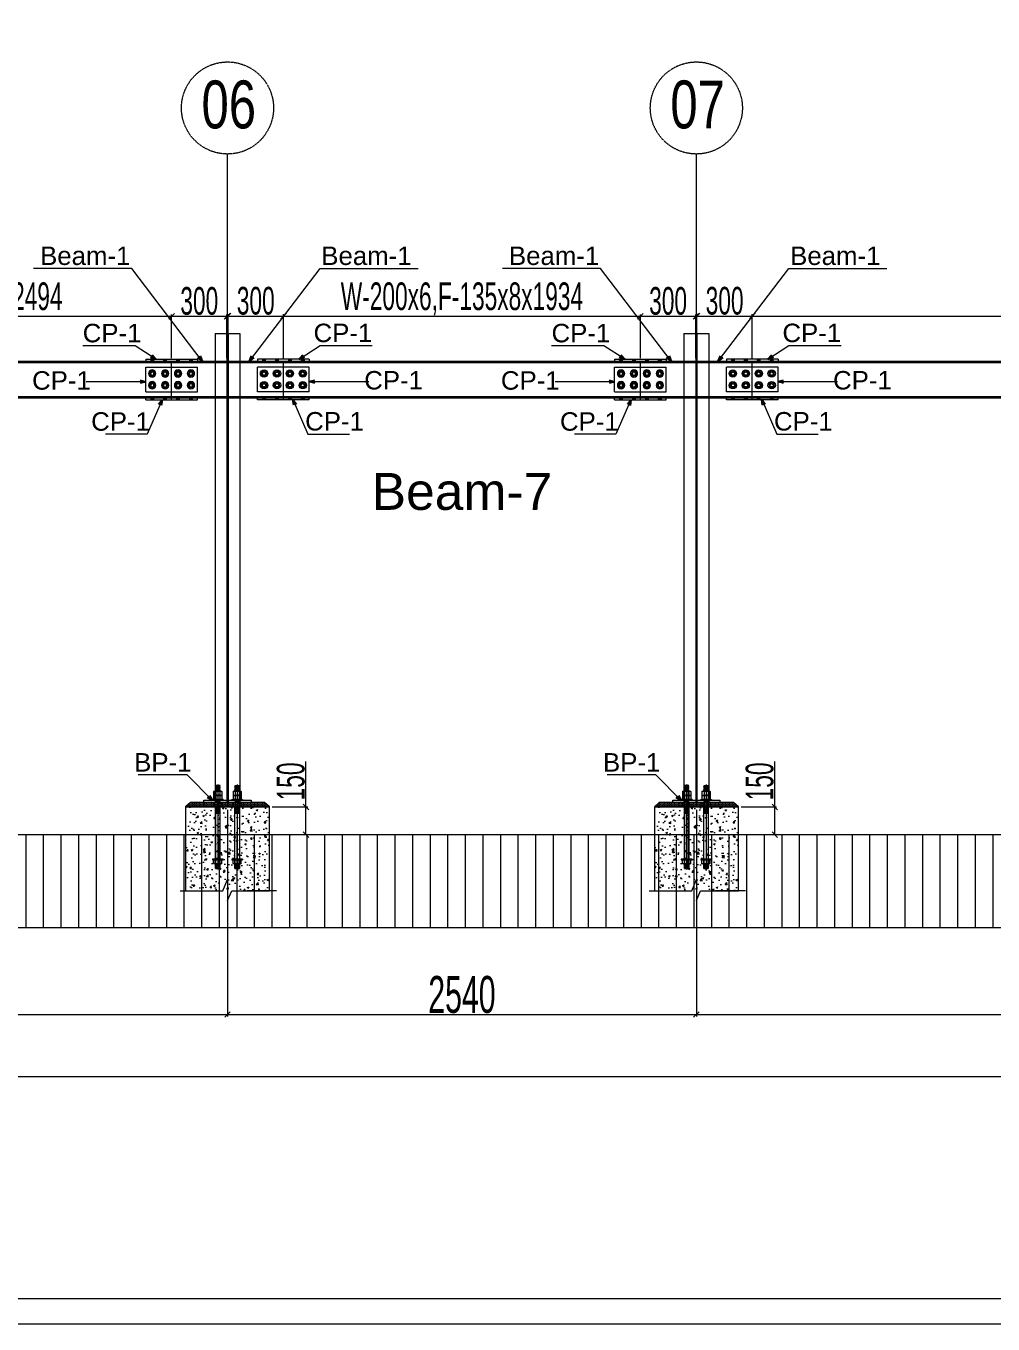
# Model space of a CAD drawing. Header units: millimetres. Extents: x -2070542 to 12330240, y -55001 to 6949969.
# Drawn here: x 1824087 to 1829326, y -49430 to -42397 of the extents above; entities that cross this region are included whole.
import ezdxf

# ---------------------------------------------------------------- set-up
doc = ezdxf.new("R2010")
doc.units = ezdxf.units.MM
doc.header["$LTSCALE"] = 0.5
doc.header["$PDMODE"] = 3
doc.linetypes.add('CENTER2', pattern=[1.125, 0.75, -0.125, 0.125, -0.125])
doc.linetypes.add('DASHDOT2', pattern=[0.5, 0.25, -0.125, 0, -0.125])
for name, color, linetype, lineweight in [('Dimantion', 7, 'Continuous', 9), ('GRIED', 251, 'Continuous', 5), ('HACTH', 8, 'Continuous', 5), ('Profile Sheet', 130, 'Continuous', 9), ('steel col', 1, 'Continuous', 13)]:
    doc.layers.add(name, color=color, linetype=linetype, lineweight=lineweight)
doc.layers.add('G text', color=7, linetype='Continuous')
doc.styles.add('MONOTEXT', font='arial.ttf')
doc.styles.get("Standard").update_dxf_attribs({"font": 'swisscl.ttf', "width": 0.8})
doc.styles.add('style01', font='swisscl.ttf')
doc.dimstyles.new('dim40', dxfattribs={"dimtxt": 40, "dimasz": 30, "dimexe": 10, "dimexo": 15, "dimgap": 5, "dimtad": 1, "dimdec": 0, "dimzin": 0, "dimdsep": 46, "dimtxsty": 'Standard', "dimblk": 'OBLIQUE', "dimcen": 0, "dimclrd": 94, "dimclre": 94, "dimclrt": 6, "dimadec": 0, "dimazin": 0, "dimtfac": 1, "dimtdec": 0, "dimtofl": 0, "dimtmove": 0, "dimatfit": 3, "dimldrblk": 'OPEN30', "dimfxl": 100, "dimtolj": 1, "dimtzin": 0, "dimlwd": 13, "dimlwe": 13, "dimarcsym": 0})
pattern_1 = [(50, (2106942.92, -80090), (91.092334, -7.969543), [9.525, -104.775]), (355, (2106942.92, -80090), (-17.621413, 95.52832), [7.62, -83.82]), (100.451, (2106950.51, -80090.67), (73.47125, 87.558344), [8.095, -89.045]), (46.1842, (2106942.92, -80064.6), (135.53952, -21.021164), [14.2875, -157.1625]), (96.6356, (2106954.22, -80066.35), (118.70212, 123.71278), [12.1425, -133.5675]), (351.184, (2106942.92, -80064.6), (118.7023, 123.71256), [11.43, -125.73]), (21, (2106955.62, -80070.95), (75.80744, -51.13276), [9.525, -104.775]), (326, (2106955.62, -80070.95), (30.901014, 92.093983), [7.62, -83.82]), (71.4514, (2106961.94, -80075.21), (106.708245, 40.96143), [8.095, -89.045]), (37.5, (2106942.92, -80090.003), (1.5443016, 42.2775194), [0, -82.804, 0, -85.09, 0, -84.1375]), (7.5, (2106942.92, -80090.003), (33.409831, 50.0902874), [0, -48.514, 0, -80.899, 0, -32.0675]), (327.5, (2106914.6, -80090.003), (67.7952976, -2.864372), [0, -31.75, 0, -99.06, 0, -131.445]), (317.5, (2106901.9, -80090.003), (74.064591, 12.713246), [0, -41.275, 0, -65.786, 0, -93.345])]
pattern_2 = [(180, (1543414.855, -80095.003), (-2.38125, 4.7625), [0, -4.7625])]
pattern_3 = [(50, (2109482.92, -80090), (91.092334, -7.969543), [9.525, -104.775]), (355, (2109482.92, -80090), (-17.621413, 95.52832), [7.62, -83.82]), (100.451, (2109490.51, -80090.67), (73.47125, 87.558344), [8.095, -89.045]), (46.1842, (2109482.92, -80064.6), (135.53952, -21.021164), [14.2875, -157.1625]), (96.6356, (2109494.22, -80066.35), (118.70212, 123.71278), [12.1425, -133.5675]), (351.184, (2109482.92, -80064.6), (118.7023, 123.71256), [11.43, -125.73]), (21, (2109495.62, -80070.95), (75.80744, -51.13276), [9.525, -104.775]), (326, (2109495.62, -80070.95), (30.901014, 92.093983), [7.62, -83.82]), (71.4514, (2109501.94, -80075.21), (106.708245, 40.96143), [8.095, -89.045]), (37.5, (2109482.92, -80090.003), (1.5443016, 42.2775194), [0, -82.804, 0, -85.09, 0, -84.1375]), (7.5, (2109482.92, -80090.003), (33.409831, 50.0902874), [0, -48.514, 0, -80.899, 0, -32.0675]), (327.5, (2109454.6, -80090.003), (67.7952976, -2.864372), [0, -31.75, 0, -99.06, 0, -131.445]), (317.5, (2109441.9, -80090.003), (74.064591, 12.713246), [0, -41.275, 0, -65.786, 0, -93.345])]
pattern_4 = [(180, (1545954.855, -80095.003), (-2.38125, 4.7625), [0, -4.7625])]

# ---------------------------------------------------------------- blocks, each defined once
blk = doc.blocks.new('Hex Nut - 10 mm side')
at = {"color": 0, "linetype": 'Continuous'}
for p, q in [((-9.2, -6.8), (-9.2, 6.8)), ((-0.7, 9.1), (-8.5, 9.1)), ((-0.7, 4.5), (-8.5, 4.5)), ((0, -6.8), (0, 6.8)), ((-0.7, -4.5), (-8.5, -4.5)), ((-0.7, -9.1), (-8.5, -9.1))]:
    blk.add_line(p, q, dxfattribs=at)
for centre, radius, start, end in [((-5, 6.8), 4.19, 147.1328, 212.8672), ((6.6, 0), 15.7, 163.2214, 196.7786), ((-4.2, 6.8), 4.19, 327.1328, 32.8672), ((-15.7, 0), 15.7, 343.2214, 16.7787), ((-5, -6.8), 4.19, 147.1328, 212.8672), ((-4.2, -6.8), 4.19, 327.1328, 32.8672)]:
    blk.add_arc(centre, radius, start, end, dxfattribs=at)
blk = doc.blocks.new('dfewer')
at = {"layer": 'Profile Sheet', "ltscale": 8}
blk.add_line((2170268.4, 1870419.9), (2170268.4, 1869965), dxfattribs=at)
at = {"layer": 'steel col', "lineweight": 9}
for p, q in [((2170280.4, 1870415), (2170256.4, 1870415)), ((2170257.9, 1870412.5), (2170256.4, 1870415)), ((2170278.9, 1870412.5), (2170256.4, 1870415)), ((2170256.4, 1870410), (2170257.9, 1870412.5)), ((2170280.4, 1870410), (2170256.4, 1870410)), ((2170257.9, 1870407.5), (2170256.4, 1870410)), ((2170278.9, 1870407.5), (2170256.4, 1870410)), ((2170256.4, 1870405), (2170257.9, 1870407.5)), ((2170280.4, 1870405), (2170256.4, 1870405)), ((2170257.9, 1870402.5), (2170256.4, 1870405)), ((2170278.9, 1870402.5), (2170256.4, 1870405)), ((2170256.4, 1870400), (2170257.9, 1870402.5)), ((2170280.4, 1870400), (2170256.4, 1870400)), ((2170257.9, 1870397.5), (2170256.4, 1870400)), ((2170278.9, 1870397.5), (2170256.4, 1870400)), ((2170256.4, 1870395), (2170257.9, 1870397.5)), ((2170280.4, 1870395), (2170256.4, 1870395)), ((2170257.9, 1870392.5), (2170256.4, 1870395)), ((2170278.9, 1870392.5), (2170256.4, 1870395)), ((2170256.4, 1870390), (2170257.9, 1870392.5)), ((2170280.4, 1870390), (2170256.4, 1870390)), ((2170257.9, 1870387.5), (2170256.4, 1870390)), ((2170278.9, 1870387.5), (2170256.4, 1870390)), ((2170278.9, 1870412.5), (2170257.9, 1870412.5)), ((2170280.4, 1870410), (2170257.9, 1870412.5)), ((2170278.9, 1870407.5), (2170257.9, 1870407.5)), ((2170280.4, 1870405), (2170257.9, 1870407.5)), ((2170278.9, 1870402.5), (2170257.9, 1870402.5)), ((2170280.4, 1870400), (2170257.9, 1870402.5)), ((2170278.9, 1870397.5), (2170257.9, 1870397.5)), ((2170280.4, 1870395), (2170257.9, 1870397.5)), ((2170278.9, 1870392.5), (2170257.9, 1870392.5)), ((2170280.4, 1870390), (2170257.9, 1870392.5)), ((2170278.9, 1870412.5), (2170280.4, 1870415)), ((2170280.4, 1870410), (2170278.9, 1870412.5)), ((2170278.9, 1870407.5), (2170280.4, 1870410)), ((2170280.4, 1870405), (2170278.9, 1870407.5)), ((2170278.9, 1870402.5), (2170280.4, 1870405)), ((2170280.4, 1870400), (2170278.9, 1870402.5)), ((2170278.9, 1870397.5), (2170280.4, 1870400)), ((2170280.4, 1870395), (2170278.9, 1870397.5)), ((2170278.9, 1870392.5), (2170280.4, 1870395)), ((2170280.4, 1870390), (2170278.9, 1870392.5)), ((2170278.9, 1870387.5), (2170280.4, 1870390)), ((2170238.9, 1870338.4), (2170238.9, 1870335)), ((2170297.4, 1870338.4), (2170238.9, 1870338.4)), ((2170268.4, 1870335), (2170238.9, 1870335)), ((2170239.2, 1870335), (2170297.6, 1870335)), ((2170288.4, 1870335), (2170248.4, 1870335)), ((2170256.4, 1870385), (2170257.9, 1870387.5)), ((2170280.4, 1870385), (2170256.4, 1870385)), ((2170257.4, 1870383.3), (2170256.4, 1870385)), ((2170271.1, 1870383.3), (2170256.4, 1870385)), ((2170280.4, 1870335), (2170256.4, 1870335)), ((2170256.4, 1870332.5), (2170257.9, 1870335)), ((2170280.4, 1870332.5), (2170256.4, 1870332.5)), ((2170257.9, 1870330), (2170256.4, 1870332.5)), ((2170278.9, 1870330), (2170256.4, 1870332.5)), ((2170256.4, 1870327.5), (2170257.9, 1870330)), ((2170280.4, 1870327.5), (2170256.4, 1870327.5)), ((2170257.9, 1870325), (2170256.4, 1870327.5)), ((2170256.7, 1870323), (2170257.9, 1870325)), ((2170278.9, 1870387.5), (2170257.9, 1870387.5)), ((2170280.4, 1870385), (2170257.9, 1870387.5)), ((2170278.9, 1870335), (2170257.9, 1870335)), ((2170280.4, 1870332.5), (2170257.9, 1870335)), ((2170278.9, 1870330), (2170257.9, 1870330)), ((2170280.4, 1870327.5), (2170257.9, 1870330)), ((2170278.9, 1870325), (2170257.9, 1870325)), ((2170280.4, 1870323), (2170257.9, 1870325)), ((2170268.4, 1870335), (2170297.4, 1870335)), ((2170280.4, 1870385), (2170278.9, 1870387.5)), ((2170280.4, 1870332.5), (2170278.9, 1870335)), ((2170278.9, 1870330), (2170280.4, 1870332.5)), ((2170280.4, 1870327.5), (2170278.9, 1870330)), ((2170278.9, 1870325), (2170280.4, 1870327.5)), ((2170280.4, 1870323), (2170278.9, 1870325)), ((2170279.4, 1870383.3), (2170280.4, 1870385)), ((2170297.4, 1870335), (2170297.4, 1870338.4)), ((2170280.4, 1870300.5), (2170256.4, 1870300.5)), ((2170257.9, 1870298), (2170256.4, 1870300.5)), ((2170278.9, 1870298), (2170256.4, 1870300.5)), ((2170256.4, 1870295), (2170257.9, 1870298)), ((2170280.4, 1870295), (2170256.4, 1870295)), ((2170280.4, 1870295), (2170256.4, 1870295)), ((2170257.9, 1870292.5), (2170256.4, 1870295)), ((2170278.9, 1870292.5), (2170256.4, 1870295)), ((2170256.4, 1870289.4), (2170257.9, 1870292.5)), ((2170280.4, 1870289.4), (2170256.4, 1870289.4)), ((2170280.4, 1870289.4), (2170256.4, 1870289.4)), ((2170257.9, 1870286.9), (2170256.4, 1870289.4)), ((2170278.9, 1870286.9), (2170256.4, 1870289.4)), ((2170256.4, 1870283.9), (2170257.9, 1870286.9)), ((2170280.4, 1870283.9), (2170256.4, 1870283.9)), ((2170280.4, 1870283.9), (2170256.4, 1870283.9)), ((2170257.9, 1870281.4), (2170256.4, 1870283.9)), ((2170278.9, 1870281.4), (2170256.4, 1870283.9)), ((2170256.4, 1870278.3), (2170257.9, 1870281.4)), ((2170280.4, 1870278.3), (2170256.4, 1870278.3)), ((2170280.4, 1870278.3), (2170256.4, 1870278.3)), ((2170257.9, 1870275.8), (2170256.4, 1870278.3)), ((2170278.9, 1870275.8), (2170256.4, 1870278.3)), ((2170256.4, 1870272.8), (2170257.9, 1870275.8)), ((2170280.4, 1870272.8), (2170256.4, 1870272.8)), ((2170280.4, 1870272.8), (2170256.4, 1870272.8)), ((2170257.9, 1870270.3), (2170256.4, 1870272.8)), ((2170278.9, 1870270.3), (2170256.4, 1870272.8)), ((2170256.4, 1870267.2), (2170257.9, 1870270.3)), ((2170280.4, 1870267.2), (2170256.4, 1870267.2)), ((2170280.4, 1870267.2), (2170256.4, 1870267.2)), ((2170257.9, 1870265), (2170256.4, 1870267.2)), ((2170279, 1870265), (2170256.4, 1870267.2)), ((2170256.4, 1870265), (2170280.4, 1870265)), ((2170278.9, 1870298), (2170257.9, 1870298)), ((2170280.4, 1870295), (2170257.9, 1870298)), ((2170278.9, 1870292.5), (2170257.9, 1870292.5)), ((2170280.4, 1870289.4), (2170257.9, 1870292.5)), ((2170278.9, 1870286.9), (2170257.9, 1870286.9)), ((2170280.4, 1870283.9), (2170257.9, 1870286.9)), ((2170278.9, 1870281.4), (2170257.9, 1870281.4)), ((2170280.4, 1870278.3), (2170257.9, 1870281.4)), ((2170278.9, 1870275.8), (2170257.9, 1870275.8)), ((2170280.4, 1870272.8), (2170257.9, 1870275.8)), ((2170278.9, 1870270.3), (2170257.9, 1870270.3)), ((2170280.4, 1870267.2), (2170257.9, 1870270.3)), ((2170279, 1870265), (2170257.9, 1870265)), ((2170278.9, 1870298), (2170280.4, 1870300.5)), ((2170280.4, 1870295), (2170278.9, 1870298)), ((2170278.9, 1870292.5), (2170280.4, 1870295)), ((2170280.4, 1870289.4), (2170278.9, 1870292.5)), ((2170278.9, 1870286.9), (2170280.4, 1870289.4)), ((2170280.4, 1870283.9), (2170278.9, 1870286.9)), ((2170278.9, 1870281.4), (2170280.4, 1870283.9)), ((2170280.4, 1870278.3), (2170278.9, 1870281.4)), ((2170278.9, 1870275.8), (2170280.4, 1870278.3)), ((2170280.4, 1870272.8), (2170278.9, 1870275.8)), ((2170278.9, 1870270.3), (2170280.4, 1870272.8)), ((2170280.4, 1870267.2), (2170278.9, 1870270.3)), ((2170279, 1870265), (2170280.4, 1870267.2)), ((2170268.4, 1870015), (2170238.9, 1870015)), ((2170238.9, 1870015), (2170297.4, 1870015)), ((2170238.9, 1870015), (2170238.9, 1870011.5)), ((2170297.4, 1870011.5), (2170238.9, 1870011.5)), ((2170288.4, 1870015), (2170248.4, 1870015)), ((2170256.4, 1869985), (2170257.9, 1869987.5)), ((2170280.4, 1869985), (2170256.4, 1869985)), ((2170257.9, 1869982.5), (2170256.4, 1869985)), ((2170278.9, 1869982.5), (2170256.4, 1869985)), ((2170256.4, 1869980), (2170257.9, 1869982.5)), ((2170280.4, 1869980), (2170256.4, 1869980)), ((2170257.9, 1869977.5), (2170256.4, 1869980)), ((2170278.9, 1869977.5), (2170256.4, 1869980)), ((2170256.4, 1869975), (2170257.9, 1869977.5)), ((2170280.4, 1869975), (2170256.4, 1869975)), ((2170257.9, 1869972.5), (2170256.4, 1869975)), ((2170278.9, 1869972.5), (2170256.4, 1869975)), ((2170256.4, 1869970), (2170257.9, 1869972.5)), ((2170280.4, 1869970), (2170256.4, 1869970)), ((2170257.9, 1869967.5), (2170256.4, 1869970)), ((2170278.9, 1869967.5), (2170256.4, 1869970)), ((2170257.9, 1869987.5), (2170256.9, 1869989.1)), ((2170278.9, 1869987.5), (2170257.9, 1869987.5)), ((2170280.4, 1869985), (2170257.9, 1869987.5)), ((2170278.9, 1869982.5), (2170257.9, 1869982.5)), ((2170280.4, 1869980), (2170257.9, 1869982.5)), ((2170278.9, 1869977.5), (2170257.9, 1869977.5)), ((2170280.4, 1869975), (2170257.9, 1869977.5)), ((2170278.9, 1869972.5), (2170257.9, 1869972.5)), ((2170280.4, 1869970), (2170257.9, 1869972.5)), ((2170278.9, 1869987.5), (2170264.6, 1869989.1)), ((2170268.4, 1870015), (2170297.4, 1870015)), ((2170278.9, 1869987.5), (2170279.8, 1869989.1)), ((2170280.4, 1869985), (2170278.9, 1869987.5)), ((2170278.9, 1869982.5), (2170280.4, 1869985)), ((2170280.4, 1869980), (2170278.9, 1869982.5)), ((2170278.9, 1869977.5), (2170280.4, 1869980)), ((2170280.4, 1869975), (2170278.9, 1869977.5)), ((2170278.9, 1869972.5), (2170280.4, 1869975)), ((2170280.4, 1869970), (2170278.9, 1869972.5)), ((2170278.9, 1869967.5), (2170280.4, 1869970)), ((2170297.4, 1870015), (2170297.4, 1870011.5)), ((2170256.4, 1869965), (2170257.9, 1869967.5)), ((2170280.4, 1869965), (2170256.4, 1869965)), ((2170278.9, 1869967.5), (2170257.9, 1869967.5)), ((2170278.9, 1869967.5), (2170257.9, 1869967.5)), ((2170280.4, 1869965), (2170257.9, 1869967.5)), ((2170280.4, 1869965), (2170278.9, 1869967.5))]:
    blk.add_line(p, q, dxfattribs=at)
blk.add_lwpolyline([(2170280.4, 1869965), (2170280.4, 1870300.5), (2170256.4, 1870300.5), (2170256.4, 1869965)], dxfattribs=at)
at = {"layer": 'steel col', "lineweight": 9, "extrusion": (0, 0, -1), "yscale": 2.453299200162292, "rotation": 90}
for p, xscale, zscale in [((-2170268.4, 1870383.3), 2.453299200162292, -2.4532992), ((-2170268.4, 1870360.9), 2.453299200162292, -2.4532992), ((-2170268.4, 1869989.1), -2.453299200162292, -2.453299200162292)]:
    blk.add_blockref('Hex Nut - 10 mm side', p, dxfattribs=dict(at, xscale=xscale, zscale=zscale))
at = {"layer": 'steel col', "lineweight": 9, "yscale": 2.453299200162292, "zscale": 2.453299200162292, "rotation": 90}
for p, xscale in [((2170268.4, 1870383.3), 2.453299200162292), ((2170268.4, 1870360.9), 2.453299200162292), ((2170268.4, 1870323), 2.453299200162292), ((2170268.4, 1869989.1), -2.453299200162292)]:
    blk.add_blockref('Hex Nut - 10 mm side', p, dxfattribs=dict(at, xscale=xscale))
blk = doc.blocks.new('_Oblique')
at = {"color": 0, "linetype": 'ByBlock', "lineweight": -2}
blk.add_line((-0.5, -0.5), (0.5, 0.5), dxfattribs=at)
blk = doc.blocks.new('_Open30')
at = {"color": 0, "linetype": 'ByBlock', "lineweight": -2}
for p, q in [((-1, 0.27), (0, 0)), ((0, 0), (-1, -0.27)), ((0, 0), (-1, 0))]:
    blk.add_line(p, q, dxfattribs=at)
blk = doc.blocks.new('*D100')
at = {"color": 94, "lineweight": 13, "transparency": 16777216}
for p, q in [((1825603.9, -46628.7), (1825603.9, -46381.8)), ((1825421.4, -46628.7), (1825613.9, -46628.7)), ((1825603.9, -46778.7), (1825603.9, -46628.7)), ((1825421.4, -46778.7), (1825613.9, -46778.7))]:
    blk.add_line(p, q, dxfattribs=at)
at = {"layer": 'Defpoints', "color": 0, "lineweight": 13, "transparency": 16777216}
for p in [(1825406.4, -46628.7), (1825603.9, -46628.7), (1825406.4, -46778.7)]:
    blk.add_point(p, dxfattribs=at)
at = {"color": 94, "lineweight": 13, "transparency": 16777216, "xscale": 30, "yscale": 30, "zscale": 30}
for p, rotation in [((1825603.9, -46628.7), 90), ((1825603.9, -46778.7), 270)]:
    blk.add_blockref('_Oblique', p, dxfattribs=dict(at, rotation=rotation))
at = {"color": 6, "lineweight": 18, "transparency": 16777216, "insert": (1825522.1, -46490.3), "char_height": 150, "attachment_point": 5, "rotation": 90}
blk.add_mtext('\\A1;150', dxfattribs=at)
blk = doc.blocks.new('*D101')
at = {"color": 94, "lineweight": 13, "transparency": 16777216}
for p, q in [((1825603.9, -46628.7), (1825603.9, -46381.8)), ((1825421.4, -46628.7), (1825613.9, -46628.7)), ((1825603.9, -46778.7), (1825603.9, -46628.7)), ((1825421.4, -46778.7), (1825613.9, -46778.7))]:
    blk.add_line(p, q, dxfattribs=at)
at = {"layer": 'Defpoints', "color": 0, "lineweight": 13, "transparency": 16777216}
for p in [(1825406.4, -46628.7), (1825603.9, -46628.7), (1825406.4, -46778.7)]:
    blk.add_point(p, dxfattribs=at)
at = {"color": 94, "lineweight": 13, "transparency": 16777216, "xscale": 30, "yscale": 30, "zscale": 30}
for p, rotation in [((1825603.9, -46628.7), 90), ((1825603.9, -46778.7), 270)]:
    blk.add_blockref('_Oblique', p, dxfattribs=dict(at, rotation=rotation))
at = {"color": 6, "lineweight": 18, "transparency": 16777216, "insert": (1825522.1, -46490.3), "char_height": 150, "attachment_point": 5, "rotation": 90}
blk.add_mtext('\\A1;150', dxfattribs=at)
blk = doc.blocks.new('*D102')
at = {"color": 94, "lineweight": 13, "transparency": 16777216}
for p, q in [((1828143.9, -46628.7), (1828143.9, -46381.8)), ((1827961.4, -46628.7), (1828153.9, -46628.7)), ((1828143.9, -46778.7), (1828143.9, -46628.7)), ((1827961.4, -46778.7), (1828153.9, -46778.7))]:
    blk.add_line(p, q, dxfattribs=at)
at = {"layer": 'Defpoints', "color": 0, "lineweight": 13, "transparency": 16777216}
for p in [(1827946.4, -46628.7), (1828143.9, -46628.7), (1827946.4, -46778.7)]:
    blk.add_point(p, dxfattribs=at)
at = {"color": 94, "lineweight": 13, "transparency": 16777216, "xscale": 30, "yscale": 30, "zscale": 30}
for p, rotation in [((1828143.9, -46628.7), 90), ((1828143.9, -46778.7), 270)]:
    blk.add_blockref('_Oblique', p, dxfattribs=dict(at, rotation=rotation))
at = {"color": 6, "lineweight": 18, "transparency": 16777216, "insert": (1828062.1, -46490.3), "char_height": 150, "attachment_point": 5, "rotation": 90}
blk.add_mtext('\\A1;150', dxfattribs=at)
blk = doc.blocks.new('*D103')
at = {"color": 94, "lineweight": 13, "transparency": 16777216}
for p, q in [((1828143.9, -46628.7), (1828143.9, -46381.8)), ((1827961.4, -46628.7), (1828153.9, -46628.7)), ((1828143.9, -46778.7), (1828143.9, -46628.7)), ((1827961.4, -46778.7), (1828153.9, -46778.7))]:
    blk.add_line(p, q, dxfattribs=at)
at = {"layer": 'Defpoints', "color": 0, "lineweight": 13, "transparency": 16777216}
for p in [(1827946.4, -46628.7), (1828143.9, -46628.7), (1827946.4, -46778.7)]:
    blk.add_point(p, dxfattribs=at)
at = {"color": 94, "lineweight": 13, "transparency": 16777216, "xscale": 30, "yscale": 30, "zscale": 30}
for p, rotation in [((1828143.9, -46628.7), 90), ((1828143.9, -46778.7), 270)]:
    blk.add_blockref('_Oblique', p, dxfattribs=dict(at, rotation=rotation))
at = {"color": 6, "lineweight": 18, "transparency": 16777216, "insert": (1828062.1, -46490.3), "char_height": 150, "attachment_point": 5, "rotation": 90}
blk.add_mtext('\\A1;150', dxfattribs=at)
blk = doc.blocks.new('18 mm nut')
at = {"color": 1, "lineweight": 0}
blk.add_lwpolyline([(2042693.6, 1753460.5), (2042685.1, 1753445.8), (2042693.6, 1753431.1), (2042710.6, 1753431.1), (2042719.1, 1753445.8), (2042710.6, 1753460.5)], close=True, dxfattribs=at)
at = {"lineweight": 0}
blk.add_circle((2042702.1, 1753445.8), 20, dxfattribs=at)
at = {"color": 7, "linetype": 'DASHDOT2', "lineweight": 15, "ltscale": 20}
blk.add_circle((2042701.9, 1753445.6), 11, dxfattribs=at)
at = {"color": 1, "lineweight": 0}
blk.add_circle((2042702.1, 1753445.8), 9, dxfattribs=at)
blk = doc.blocks.new('erwrrw')
at = {"layer": 'steel col', "lineweight": 18}
for p, q in [((1844168.8, 59694.1), (1844168.8, 59829.1)), ((1844168.8, 59829.1), (1844448.8, 59829.1)), ((1844448.8, 59694.1), (1844448.8, 59829.1)), ((1844168.8, 59694.1), (1844448.8, 59694.1))]:
    blk.add_line(p, q, dxfattribs=at)
at = {"lineweight": 13, "extrusion": (0, 0, -1), "zscale": -1}
for p, rotation in [((-2164676.4, -2613126.1), 42.52046294639687), ((-2164746.3, -2613126.1), 42.52046294639698), ((-2164816.3, -2613126.1), 42.52046294639698), ((-2164886.3, -2613126.1), 42.52046294639687), ((-2164676.4, -2613189.6), 42.52046294639687), ((-2164746.3, -2613189.6), 42.52046294639698), ((-2164816.3, -2613189.6), 42.52046294639698), ((-2164886.3, -2613189.6), 42.52046294639687)]:
    blk.add_blockref('18 mm nut', p, dxfattribs=dict(at, rotation=rotation))
blk = doc.blocks.new('tetet')
at = {"lineweight": 13}
blk.add_line((1842239.1, 59281.1), (1842239.1, 59491.1), dxfattribs=at)
at = {"color": 6, "const_width": 22}
for points in [[(1842134.1, 59501.1), (1842134.1, 59483.1)], [(1842204.1, 59501.1), (1842204.1, 59483.1)], [(1842274.1, 59501.1), (1842274.1, 59483.1)], [(1842344.1, 59501.1), (1842344.1, 59483.1)], [(1842134.1, 59299.1), (1842134.1, 59281.1)], [(1842204.1, 59299.1), (1842204.1, 59281.1)], [(1842274.1, 59299.1), (1842274.1, 59281.1)], [(1842344.1, 59299.1), (1842344.1, 59281.1)]]:
    blk.add_lwpolyline(points, dxfattribs=at)
at = {"layer": 'steel col', "lineweight": 18}
for p, q in [((1842099.1, 59501.1), (1842379.1, 59501.1)), ((1842099.1, 59501.1), (1842099.1, 59491.1)), ((1842379.1, 59501.1), (1842379.1, 59491.1)), ((1842134.1, 59483.1), (1842134.1, 59493.1)), ((1842204.1, 59483.1), (1842204.1, 59493.1)), ((1842274.1, 59483.1), (1842274.1, 59493.1)), ((1842344.1, 59483.1), (1842344.1, 59493.1)), ((1842099.1, 59281.1), (1842099.1, 59291.1)), ((1842134.1, 59281.1), (1842134.1, 59291.1)), ((1842204.1, 59281.1), (1842204.1, 59291.1)), ((1842274.1, 59281.1), (1842274.1, 59291.1)), ((1842344.1, 59281.1), (1842344.1, 59291.1)), ((1842379.1, 59281.1), (1842379.1, 59291.1)), ((1842099.1, 59281.1), (1842379.1, 59281.1))]:
    blk.add_line(p, q, dxfattribs=at)
at = {"lineweight": 13}
blk.add_blockref('erwrrw', (-2069.7, -370.5), dxfattribs=at)
blk = doc.blocks.new('*D106')
at = {"color": 94, "lineweight": 13, "transparency": 16777216}
for p, q in [((1825181.9, -44197.8), (1825181.9, -43959)), ((1825181.9, -43969), (1825481.9, -43969)), ((1825481.9, -44197.8), (1825481.9, -43959))]:
    blk.add_line(p, q, dxfattribs=at)
at = {"layer": 'Defpoints', "color": 0, "lineweight": 13, "transparency": 16777216}
for p in [(1825481.9, -43969), (1825181.9, -44212.8), (1825481.9, -44212.8)]:
    blk.add_point(p, dxfattribs=at)
at = {"color": 94, "lineweight": 13, "transparency": 16777216, "xscale": 30, "yscale": 30, "zscale": 30, "rotation": 180}
blk.add_blockref('_Oblique', (1825181.9, -43969), dxfattribs=at)
at = {"color": 94, "lineweight": 13, "transparency": 16777216, "xscale": 30, "yscale": 30, "zscale": 30}
blk.add_blockref('_Oblique', (1825481.9, -43969), dxfattribs=at)
at = {"color": 6, "lineweight": 18, "transparency": 16777216, "insert": (1825331.9, -43887), "char_height": 150, "attachment_point": 5}
blk.add_mtext('\\A1;300', dxfattribs=at)
blk = doc.blocks.new('*D107')
at = {"color": 94, "lineweight": 13, "transparency": 16777216}
for p, q in [((1824875.9, -44197.8), (1824875.9, -43960)), ((1824875.9, -43970), (1825175.9, -43970)), ((1825175.9, -44197.8), (1825175.9, -43960))]:
    blk.add_line(p, q, dxfattribs=at)
at = {"layer": 'Defpoints', "color": 0, "lineweight": 13, "transparency": 16777216}
for p in [(1825175.9, -43970), (1824875.9, -44212.8), (1825175.9, -44212.8)]:
    blk.add_point(p, dxfattribs=at)
at = {"color": 94, "lineweight": 13, "transparency": 16777216, "xscale": 30, "yscale": 30, "zscale": 30, "rotation": 180}
blk.add_blockref('_Oblique', (1824875.9, -43970), dxfattribs=at)
at = {"color": 94, "lineweight": 13, "transparency": 16777216, "xscale": 30, "yscale": 30, "zscale": 30}
blk.add_blockref('_Oblique', (1825175.9, -43970), dxfattribs=at)
at = {"color": 6, "lineweight": 18, "transparency": 16777216, "insert": (1825025.9, -43888), "char_height": 150, "attachment_point": 5}
blk.add_mtext('\\A1;300', dxfattribs=at)
blk = doc.blocks.new('*D117')
at = {"color": 94, "lineweight": 13, "transparency": 16777216}
for p, q in [((1828021.9, -44197.8), (1828021.9, -43959)), ((1828021.9, -43969), (1833275.9, -43969)), ((1833275.9, -44197.8), (1833275.9, -43959))]:
    blk.add_line(p, q, dxfattribs=at)
at = {"layer": 'Defpoints', "color": 0, "lineweight": 13, "transparency": 16777216}
for p in [(1833275.9, -43969), (1828021.9, -44212.8), (1833275.9, -44212.8)]:
    blk.add_point(p, dxfattribs=at)
at = {"color": 94, "lineweight": 13, "transparency": 16777216, "xscale": 30, "yscale": 30, "zscale": 30, "rotation": 180}
blk.add_blockref('_Oblique', (1828021.9, -43969), dxfattribs=at)
at = {"color": 94, "lineweight": 13, "transparency": 16777216, "xscale": 30, "yscale": 30, "zscale": 30}
blk.add_blockref('_Oblique', (1833275.9, -43969), dxfattribs=at)
at = {"color": 6, "lineweight": 18, "transparency": 16777216, "insert": (1830648.9, -43874.7), "char_height": 150, "attachment_point": 5}
blk.add_mtext('\\A1;W-200x6,F-135x8x5254', dxfattribs=at)
blk = doc.blocks.new('*D118')
at = {"color": 94, "lineweight": 13, "transparency": 16777216}
for p, q in [((1827721.9, -44197.8), (1827721.9, -43959)), ((1827721.9, -43969), (1828021.9, -43969)), ((1828021.9, -44197.8), (1828021.9, -43959))]:
    blk.add_line(p, q, dxfattribs=at)
at = {"layer": 'Defpoints', "color": 0, "lineweight": 13, "transparency": 16777216}
for p in [(1828021.9, -43969), (1827721.9, -44212.8), (1828021.9, -44212.8)]:
    blk.add_point(p, dxfattribs=at)
at = {"color": 94, "lineweight": 13, "transparency": 16777216, "xscale": 30, "yscale": 30, "zscale": 30, "rotation": 180}
blk.add_blockref('_Oblique', (1827721.9, -43969), dxfattribs=at)
at = {"color": 94, "lineweight": 13, "transparency": 16777216, "xscale": 30, "yscale": 30, "zscale": 30}
blk.add_blockref('_Oblique', (1828021.9, -43969), dxfattribs=at)
at = {"color": 6, "lineweight": 18, "transparency": 16777216, "insert": (1827871.9, -43887), "char_height": 150, "attachment_point": 5}
blk.add_mtext('\\A1;300', dxfattribs=at)
blk = doc.blocks.new('*D119')
at = {"color": 94, "lineweight": 13, "transparency": 16777216}
for p, q in [((1827415.9, -44197.8), (1827415.9, -43960)), ((1827415.9, -43970), (1827715.9, -43970)), ((1827715.9, -44197.8), (1827715.9, -43960))]:
    blk.add_line(p, q, dxfattribs=at)
at = {"layer": 'Defpoints', "color": 0, "lineweight": 13, "transparency": 16777216}
for p in [(1827715.9, -43970), (1827415.9, -44212.8), (1827715.9, -44212.8)]:
    blk.add_point(p, dxfattribs=at)
at = {"color": 94, "lineweight": 13, "transparency": 16777216, "xscale": 30, "yscale": 30, "zscale": 30, "rotation": 180}
blk.add_blockref('_Oblique', (1827415.9, -43970), dxfattribs=at)
at = {"color": 94, "lineweight": 13, "transparency": 16777216, "xscale": 30, "yscale": 30, "zscale": 30}
blk.add_blockref('_Oblique', (1827715.9, -43970), dxfattribs=at)
at = {"color": 6, "lineweight": 18, "transparency": 16777216, "insert": (1827565.9, -43888), "char_height": 150, "attachment_point": 5}
blk.add_mtext('\\A1;300', dxfattribs=at)
blk = doc.blocks.new('*D125')
at = {"color": 94, "lineweight": 13, "transparency": 16777216}
for p, q in [((1822381.9, -44197.8), (1822381.9, -43960)), ((1822381.9, -43970), (1824875.9, -43970)), ((1824875.9, -44197.8), (1824875.9, -43960))]:
    blk.add_line(p, q, dxfattribs=at)
at = {"layer": 'Defpoints', "color": 0, "lineweight": 13, "transparency": 16777216}
for p in [(1824875.9, -43970), (1822381.9, -44212.8), (1824875.9, -44212.8)]:
    blk.add_point(p, dxfattribs=at)
at = {"color": 94, "lineweight": 13, "transparency": 16777216, "xscale": 30, "yscale": 30, "zscale": 30, "rotation": 180}
blk.add_blockref('_Oblique', (1822381.9, -43970), dxfattribs=at)
at = {"color": 94, "lineweight": 13, "transparency": 16777216, "xscale": 30, "yscale": 30, "zscale": 30}
blk.add_blockref('_Oblique', (1824875.9, -43970), dxfattribs=at)
at = {"color": 6, "lineweight": 18, "transparency": 16777216, "insert": (1823628.9, -43875.7), "char_height": 150, "attachment_point": 5}
blk.add_mtext('\\A1;W-200x6,F-135x8x2494', dxfattribs=at)
blk = doc.blocks.new('*D126')
at = {"color": 94, "lineweight": 13, "transparency": 16777216}
for p, q in [((1825481.9, -44197.8), (1825481.9, -43960)), ((1825481.9, -43970), (1827415.9, -43970)), ((1827415.9, -44197.8), (1827415.9, -43960))]:
    blk.add_line(p, q, dxfattribs=at)
at = {"layer": 'Defpoints', "color": 0, "lineweight": 13, "transparency": 16777216}
for p in [(1827415.9, -43970), (1825481.9, -44212.8), (1827415.9, -44212.8)]:
    blk.add_point(p, dxfattribs=at)
at = {"color": 94, "lineweight": 13, "transparency": 16777216, "xscale": 30, "yscale": 30, "zscale": 30, "rotation": 180}
blk.add_blockref('_Oblique', (1825481.9, -43970), dxfattribs=at)
at = {"color": 94, "lineweight": 13, "transparency": 16777216, "xscale": 30, "yscale": 30, "zscale": 30}
blk.add_blockref('_Oblique', (1827415.9, -43970), dxfattribs=at)
at = {"color": 6, "lineweight": 18, "transparency": 16777216, "insert": (1826448.9, -43875.7), "char_height": 150, "attachment_point": 5}
blk.add_mtext('\\A1;W-200x6,F-135x8x1934', dxfattribs=at)
blk = doc.blocks.new('*D196')
at = {"color": 94, "lineweight": 13, "transparency": 16777216}
for p, q in [((1822078.9, -46643.7), (1822078.9, -47763.3)), ((1825178.9, -46643.7), (1825178.9, -47763.3)), ((1822078.9, -47753.3), (1825178.9, -47753.3))]:
    blk.add_line(p, q, dxfattribs=at)
at = {"layer": 'Defpoints', "color": 0, "lineweight": 13, "transparency": 16777216}
for p in [(1822078.9, -46628.7), (1825178.9, -46628.7), (1825178.9, -47753.3)]:
    blk.add_point(p, dxfattribs=at)
at = {"color": 94, "lineweight": 13, "transparency": 16777216, "xscale": 30, "yscale": 30, "zscale": 30, "rotation": 180}
blk.add_blockref('_Oblique', (1822078.9, -47753.3), dxfattribs=at)
at = {"color": 94, "lineweight": 13, "transparency": 16777216, "xscale": 30, "yscale": 30, "zscale": 30}
blk.add_blockref('_Oblique', (1825178.9, -47753.3), dxfattribs=at)
at = {"color": 6, "lineweight": 18, "transparency": 16777216, "insert": (1823628.9, -47645.8), "char_height": 200, "attachment_point": 5}
blk.add_mtext('\\A1;3100', dxfattribs=at)
blk = doc.blocks.new('*D197')
at = {"color": 94, "lineweight": 13, "transparency": 16777216}
for p, q in [((1825178.9, -46643.7), (1825178.9, -47763.3)), ((1827718.9, -46643.7), (1827718.9, -47763.3)), ((1825178.9, -47753.3), (1827718.9, -47753.3))]:
    blk.add_line(p, q, dxfattribs=at)
at = {"layer": 'Defpoints', "color": 0, "lineweight": 13, "transparency": 16777216}
for p in [(1825178.9, -46628.7), (1827718.9, -46628.7), (1827718.9, -47753.3)]:
    blk.add_point(p, dxfattribs=at)
at = {"color": 94, "lineweight": 13, "transparency": 16777216, "xscale": 30, "yscale": 30, "zscale": 30, "rotation": 180}
blk.add_blockref('_Oblique', (1825178.9, -47753.3), dxfattribs=at)
at = {"color": 94, "lineweight": 13, "transparency": 16777216, "xscale": 30, "yscale": 30, "zscale": 30}
blk.add_blockref('_Oblique', (1827718.9, -47753.3), dxfattribs=at)
at = {"color": 6, "lineweight": 18, "transparency": 16777216, "insert": (1826448.9, -47645.9), "char_height": 200, "attachment_point": 5}
blk.add_mtext('\\A1;2540', dxfattribs=at)
blk = doc.blocks.new('*D198')
at = {"color": 94, "lineweight": 13, "transparency": 16777216}
for p, q in [((1827718.9, -46643.7), (1827718.9, -47763.3)), ((1833578.9, -46643.7), (1833578.9, -47763.3)), ((1827718.9, -47753.3), (1833578.9, -47753.3))]:
    blk.add_line(p, q, dxfattribs=at)
at = {"layer": 'Defpoints', "color": 0, "lineweight": 13, "transparency": 16777216}
for p in [(1827718.9, -46628.7), (1833578.9, -46628.7), (1833578.9, -47753.3)]:
    blk.add_point(p, dxfattribs=at)
at = {"color": 94, "lineweight": 13, "transparency": 16777216, "xscale": 30, "yscale": 30, "zscale": 30, "rotation": 180}
blk.add_blockref('_Oblique', (1827718.9, -47753.3), dxfattribs=at)
at = {"color": 94, "lineweight": 13, "transparency": 16777216, "xscale": 30, "yscale": 30, "zscale": 30}
blk.add_blockref('_Oblique', (1833578.9, -47753.3), dxfattribs=at)
at = {"color": 6, "lineweight": 18, "transparency": 16777216, "insert": (1830648.9, -47645.9), "char_height": 200, "attachment_point": 5}
blk.add_mtext('\\A1;5860', dxfattribs=at)
blk = doc.blocks.new('*D199')
at = {"color": 94, "lineweight": 13, "transparency": 16777216}
for p, q in [((1808955.9, -46643.7), (1808955.9, -48101.7)), ((1833578.9, -46643.7), (1833578.9, -48101.7)), ((1833578.9, -48091.7), (1808955.9, -48091.7))]:
    blk.add_line(p, q, dxfattribs=at)
at = {"layer": 'Defpoints', "color": 0, "lineweight": 13, "transparency": 16777216}
for p in [(1808955.9, -46628.7), (1833578.9, -46628.7), (1808955.9, -48091.7)]:
    blk.add_point(p, dxfattribs=at)
at = {"color": 94, "lineweight": 13, "transparency": 16777216, "xscale": 30, "yscale": 30, "zscale": 30, "rotation": 180}
blk.add_blockref('_Oblique', (1808955.9, -48091.7), dxfattribs=at)
at = {"color": 94, "lineweight": 13, "transparency": 16777216, "xscale": 30, "yscale": 30, "zscale": 30}
blk.add_blockref('_Oblique', (1833578.9, -48091.7), dxfattribs=at)
at = {"color": 6, "lineweight": 18, "transparency": 16777216, "insert": (1821262.5, -47984.1), "char_height": 200, "attachment_point": 5}
blk.add_mtext('\\A1;24623', dxfattribs=at)

msp = doc.modelspace()

# ---------------------------------------------------------------- hatches: boundary and pattern name
at = {"lineweight": 13}
h = msp.add_hatch(dxfattribs=at)
h.set_pattern_fill('DOTS', color=256, scale=3, style=0)
h.set_pattern_definition(pattern_2)
h.paths.add_polyline_path([(1825379.8, -46603.7), (1824977.9, -46603.7), (1824951.4, -46628.7), (1825406.4, -46628.7)])
h = msp.add_hatch(dxfattribs=at)
h.set_pattern_fill('DOTS', color=256, scale=3, style=0)
h.set_pattern_definition(pattern_2)
h.paths.add_polyline_path([(1825379.8, -46603.7), (1824977.9, -46603.7), (1824951.4, -46628.7), (1825406.4, -46628.7)])
h = msp.add_hatch(dxfattribs=at)
h.set_pattern_fill('DOTS', color=256, scale=3, style=0)
h.set_pattern_definition(pattern_4)
h.paths.add_polyline_path([(1827919.8, -46603.7), (1827517.9, -46603.7), (1827491.4, -46628.7), (1827946.4, -46628.7)])
h = msp.add_hatch(dxfattribs=at)
h.set_pattern_fill('DOTS', color=256, scale=3, style=0)
h.set_pattern_definition(pattern_4)
h.paths.add_polyline_path([(1827919.8, -46603.7), (1827517.9, -46603.7), (1827491.4, -46628.7), (1827946.4, -46628.7)])
at = {"layer": 'Dimantion', "lineweight": 9}
h = msp.add_hatch(dxfattribs=at)
h.set_pattern_fill('ANSI31', color=251, scale=30, angle=45, style=0)
h.set_pattern_definition([(90, (2106884.5, 23581.8), (-95.25, 2e-14), [])])
h.paths.add_polyline_path([(1808395.1, -46778.7), (1834451.1, -46778.7), (1834451.1, -47283.6), (1808395.1, -47283.6)])
at = {"layer": 'HACTH'}
h = msp.add_hatch(dxfattribs=at)
h.set_pattern_fill('AR-CONC', color=256, scale=0.5)
h.set_pattern_definition(pattern_1)
edge = h.paths.add_edge_path()
edge.add_line((1825201.9, -47083.8), (1825406.4, -47083.8))
edge.add_line((1825406.4, -47083.8), (1825406.4, -46628.7))
edge.add_line((1825406.4, -46628.7), (1824951.4, -46628.7))
edge.add_line((1824951.4, -46628.7), (1824951.4, -47083.8))
edge.add_line((1824951.4, -47083.8), (1825153.9, -47083.8))
h = msp.add_hatch(dxfattribs=at)
h.set_pattern_fill('AR-CONC', color=256, scale=0.5)
h.set_pattern_definition(pattern_1)
edge = h.paths.add_edge_path()
edge.add_line((1825201.9, -47083.8), (1825406.4, -47083.8))
edge.add_line((1825406.4, -47083.8), (1825406.4, -46628.7))
edge.add_line((1825406.4, -46628.7), (1824951.4, -46628.7))
edge.add_line((1824951.4, -46628.7), (1824951.4, -47083.8))
edge.add_line((1824951.4, -47083.8), (1825153.9, -47083.8))
h = msp.add_hatch(dxfattribs=at)
h.set_pattern_fill('AR-CONC', color=256, scale=0.5)
h.set_pattern_definition(pattern_3)
edge = h.paths.add_edge_path()
edge.add_line((1827741.9, -47083.8), (1827946.4, -47083.8))
edge.add_line((1827946.4, -47083.8), (1827946.4, -46628.7))
edge.add_line((1827946.4, -46628.7), (1827491.4, -46628.7))
edge.add_line((1827491.4, -46628.7), (1827491.4, -47083.8))
edge.add_line((1827491.4, -47083.8), (1827693.9, -47083.8))
h = msp.add_hatch(dxfattribs=at)
h.set_pattern_fill('AR-CONC', color=256, scale=0.5)
h.set_pattern_definition(pattern_3)
edge = h.paths.add_edge_path()
edge.add_line((1827741.9, -47083.8), (1827946.4, -47083.8))
edge.add_line((1827946.4, -47083.8), (1827946.4, -46628.7))
edge.add_line((1827946.4, -46628.7), (1827491.4, -46628.7))
edge.add_line((1827491.4, -46628.7), (1827491.4, -47083.8))
edge.add_line((1827491.4, -47083.8), (1827693.9, -47083.8))

# ---------------------------------------------------------------- linework, layer by layer
at = {"lineweight": 13}
for p, q in [((1825178.9, -46628.7), (1825178.9, -43091)), ((1827718.9, -46628.7), (1827718.9, -43091)), ((1825111.4, -44062.8), (1825246.4, -44062.8)), ((1825175.9, -44062.8), (1825175.9, -46603.7)), ((1825178.9, -44035.7), (1825178.9, -46603.7)), ((1825178.9, -44035.7), (1825178.9, -46603.7)), ((1825181.9, -44062.8), (1825181.9, -46603.7)), ((1827651.4, -44062.8), (1827786.4, -44062.8)), ((1827715.9, -44062.8), (1827715.9, -46603.7)), ((1827718.9, -44035.7), (1827718.9, -46603.7)), ((1827718.9, -44035.7), (1827718.9, -46603.7)), ((1827721.9, -44062.8), (1827721.9, -46603.7)), ((1825379.8, -46603.7), (1824977.9, -46603.7)), ((1825379.8, -46603.7), (1824977.9, -46603.7)), ((1827919.8, -46603.7), (1827517.9, -46603.7)), ((1827919.8, -46603.7), (1827517.9, -46603.7)), ((1824951.4, -46628.7), (1825406.4, -46628.7)), ((1824951.4, -46628.7), (1825406.4, -46628.7)), ((1827491.4, -46628.7), (1827946.4, -46628.7)), ((1827491.4, -46628.7), (1827946.4, -46628.7)), ((1825153.9, -47083.8), (1825178.9, -47021.9)), ((1825153.9, -47083.8), (1825178.9, -47021.9)), ((1825178.9, -47021.9), (1825178.9, -47134.7)), ((1825178.9, -47021.9), (1825178.9, -47134.7)), ((1827693.9, -47083.8), (1827718.9, -47021.9)), ((1827693.9, -47083.8), (1827718.9, -47021.9)), ((1827718.9, -47021.9), (1827718.9, -47134.7)), ((1827718.9, -47021.9), (1827718.9, -47134.7)), ((1824922.5, -47083.8), (1825153.9, -47083.8)), ((1824922.5, -47083.8), (1825153.9, -47083.8)), ((1825178.9, -47134.7), (1825201.9, -47083.8)), ((1825178.9, -47134.7), (1825201.9, -47083.8)), ((1825201.9, -47083.8), (1825397, -47083.8)), ((1825201.9, -47083.8), (1825397, -47083.8)), ((1825444.5, -47083.8), (1825282.9, -47083.8)), ((1825444.5, -47083.8), (1825282.9, -47083.8)), ((1827462.5, -47083.8), (1827693.9, -47083.8)), ((1827462.5, -47083.8), (1827693.9, -47083.8)), ((1827718.9, -47134.7), (1827741.9, -47083.8)), ((1827718.9, -47134.7), (1827741.9, -47083.8)), ((1827741.9, -47083.8), (1827937, -47083.8)), ((1827741.9, -47083.8), (1827937, -47083.8)), ((1827984.5, -47083.8), (1827822.9, -47083.8)), ((1827984.5, -47083.8), (1827822.9, -47083.8))]:
    msp.add_line(p, q, dxfattribs=at)
for points in [[(1835511.8, -29147.6), (1835511.8, -49430.2), (1806939.1, -49430.2), (1806939.1, -29147.6)], [(1835375.6, -29283.7), (1835375.6, -49294.1), (1807075.3, -49294.1), (1807075.3, -29283.7)], [(1825379.8, -46603.7), (1824977.9, -46603.7), (1824951.4, -46628.7), (1825406.4, -46628.7)], [(1825379.8, -46603.7), (1824977.9, -46603.7), (1824951.4, -46628.7), (1825406.4, -46628.7)], [(1827919.8, -46603.7), (1827517.9, -46603.7), (1827491.4, -46628.7), (1827946.4, -46628.7)], [(1827919.8, -46603.7), (1827517.9, -46603.7), (1827491.4, -46628.7), (1827946.4, -46628.7)]]:
    msp.add_lwpolyline(points, close=True, dxfattribs=at)
at = {"layer": 'Dimantion', "color": 251, "lineweight": 9}
msp.add_lwpolyline([(1808395.1, -46778.7), (1834451.1, -46778.7), (1834451.1, -47283.6), (1808395.1, -47283.6)], close=True, dxfattribs=at)
at = {"layer": 'GRIED', "linetype": 'CENTER2', "ltscale": 30}
for centre in [(1825178.9, -42841.7), (1827718.9, -42841.7)]:
    msp.add_circle(centre, 249.4, dxfattribs=at)
at = {"layer": 'HACTH'}
for points in [[(1825201.9, -47083.8), (1825406.4, -47083.8), (1825406.4, -46628.7), (1824951.4, -46628.7), (1824951.4, -47083.8), (1825153.9, -47083.8)], [(1825201.9, -47083.8), (1825406.4, -47083.8), (1825406.4, -46628.7), (1824951.4, -46628.7), (1824951.4, -47083.8), (1825153.9, -47083.8)], [(1827741.9, -47083.8), (1827946.4, -47083.8), (1827946.4, -46628.7), (1827491.4, -46628.7), (1827491.4, -47083.8), (1827693.9, -47083.8)], [(1827741.9, -47083.8), (1827946.4, -47083.8), (1827946.4, -46628.7), (1827491.4, -46628.7), (1827491.4, -47083.8), (1827693.9, -47083.8)]]:
    msp.add_lwpolyline(points, dxfattribs=at)
at = {"layer": 'steel col', "lineweight": 18}
for p, q in [((1825111.4, -44062.8), (1825111.4, -46603.7)), ((1825111.4, -44062.8), (1825246.4, -44062.8)), ((1825246.4, -44062.8), (1825246.4, -46603.7)), ((1827651.4, -44062.8), (1827651.4, -46603.7)), ((1827651.4, -44062.8), (1827786.4, -44062.8)), ((1827786.4, -44062.8), (1827786.4, -46603.7)), ((1808955.9, -44212.8), (1833578.9, -44212.8)), ((1808955.9, -44220.8), (1833578.9, -44220.8)), ((1808955.9, -44404.8), (1833578.9, -44404.8)), ((1808955.9, -44412.8), (1833578.9, -44412.8))]:
    msp.add_line(p, q, dxfattribs=at)
for points in [[(1825051.4, -46591.7), (1825306.4, -46591.7), (1825306.4, -46603.7), (1825051.4, -46603.7)], [(1825051.4, -46591.7), (1825306.4, -46591.7), (1825306.4, -46603.7), (1825051.4, -46603.7)], [(1827591.4, -46591.7), (1827846.4, -46591.7), (1827846.4, -46603.7), (1827591.4, -46603.7)], [(1827591.4, -46591.7), (1827846.4, -46591.7), (1827846.4, -46603.7), (1827591.4, -46603.7)]]:
    msp.add_lwpolyline(points, close=True, dxfattribs=at)

# ---------------------------------------------------------------- block references
at = {"lineweight": 13}
for p in [(-17363.2, -103703.9), (-14823.2, -103703.9)]:
    msp.add_blockref('tetet', p, dxfattribs=at)
at = {"lineweight": 13, "xscale": -1}
for p in [(3667721, -103703.9), (3670261, -103703.9)]:
    msp.add_blockref('tetet', p, dxfattribs=at)
at = {"lineweight": 18}
for p in [(-345142, -1916926.7), (-345142, -1916926.7), (-342602, -1916926.7), (-342602, -1916926.7)]:
    msp.add_blockref('dfewer', p, dxfattribs=at)
at = {"lineweight": 18, "xscale": -1}
for p in [(3995394.5, -1916926.7), (3995394.5, -1916926.7), (3995499.8, -1916926.7), (3995499.8, -1916926.7), (3997934.5, -1916926.7), (3997934.5, -1916926.7), (3998039.8, -1916926.7), (3998039.8, -1916926.7)]:
    msp.add_blockref('dfewer', p, dxfattribs=at)

# ---------------------------------------------------------------- texts
at = {"color": 7, "lineweight": 13, "width": 2025.961, "style": 'MONOTEXT'}
for s, insert, char_height, attachment_point in [('Beam-1', (1824163.6, -43693.8), 100, 7), ('Beam-1', (1826176.1, -43693.8), 100, 9), ('Beam-1', (1826703.6, -43693.8), 100, 7), ('Beam-1', (1828716.1, -43693.8), 100, 9), ('CP-1', (1824394.4, -44112.7), 100, 7), ('CP-1', (1825963.4, -44111.7), 100, 9), ('CP-1', (1826934.4, -44112.7), 100, 7), ('CP-1', (1828503.4, -44111.7), 100, 9), ('CP-1', (1824120.1, -44369.3), 100, 7), ('CP-1', (1826237.7, -44368.3), 100, 9), ('CP-1', (1826660.1, -44369.3), 100, 7), ('CP-1', (1828777.7, -44368.3), 100, 9), ('CP-1', (1824440.1, -44591.6), 100, 7), ('CP-1', (1825917.7, -44590.6), 100, 9), ('CP-1', (1826980.1, -44591.6), 100, 7), ('CP-1', (1828457.7, -44590.6), 100, 9), ('Beam-7', (1826938.1, -45022), 200, 9)]:
    msp.add_mtext(s, dxfattribs=dict(at, insert=insert, char_height=char_height, attachment_point=attachment_point))
at = {"color": 7, "lineweight": 13, "char_height": 100, "width": 2025.961, "attachment_point": 7, "rotation": 360, "style": 'MONOTEXT'}
for insert in [(1824673.3, -46437), (1824673.3, -46437), (1827213.3, -46437), (1827213.3, -46437)]:
    msp.add_mtext('BP-1', dxfattribs=dict(at, insert=insert))
at = {"layer": 'G text', "linetype": 'Continuous', "style": 'style01'}
for s, p in [('06', (1825038.1, -42952.1, -88.8)), ('07', (1827578.1, -42952.1, -88.8))]:
    msp.add_text(s, height=259.15, dxfattribs=at).set_placement(p)

# ---------------------------------------------------------------- dimensions: what is measured, and where the dimension line sits
at = {"lineweight": 18}
for base, p1, p2, picture, middle in [((1824875.9, -43970), (1822381.9, -44212.8), (1824875.9, -44212.8), '*D125', (1823628.9, -43875.7)), ((1827415.9, -43970), (1825481.9, -44212.8), (1827415.9, -44212.8), '*D126', (1826448.9, -43875.7)), ((1833275.9, -43969), (1828021.9, -44212.8), (1833275.9, -44212.8), '*D117', (1830648.9, -43874.7))]:
    dim = msp.add_linear_dim(base=base, p1=p1, p2=p2, text='W-200x6,F-135x8x<>', dimstyle='dim40', override={"dimtxt": 150}, dxfattribs=at)
    dim.commit()
    dim.dimension.update_dxf_attribs({"geometry": picture, "text_midpoint": middle})
for base, p1, p2, override, picture, middle in [((1825175.9, -43970), (1824875.9, -44212.8), (1825175.9, -44212.8), {"dimtxt": 150}, '*D107', (1825025.9, -43888)), ((1825481.9, -43969), (1825181.9, -44212.8), (1825481.9, -44212.8), {"dimtxt": 150}, '*D106', (1825331.9, -43887)), ((1827715.9, -43970), (1827415.9, -44212.8), (1827715.9, -44212.8), {"dimtxt": 150}, '*D119', (1827565.9, -43888)), ((1828021.9, -43969), (1827721.9, -44212.8), (1828021.9, -44212.8), {"dimtxt": 150}, '*D118', (1827871.9, -43887)), ((1825178.9, -47753.3), (1822078.9, -46628.7), (1825178.9, -46628.7), {"dimtxt": 200}, '*D196', (1823628.9, -47645.8)), ((1827718.9, -47753.3), (1825178.9, -46628.7), (1827718.9, -46628.7), {"dimtxt": 200}, '*D197', (1826448.9, -47645.9)), ((1833578.9, -47753.3), (1827718.9, -46628.7), (1833578.9, -46628.7), {"dimtxt": 200}, '*D198', (1830648.9, -47645.9))]:
    dim = msp.add_linear_dim(base=base, p1=p1, p2=p2, dimstyle='dim40', override=override, dxfattribs=at)
    dim.commit()
    dim.dimension.update_dxf_attribs({"geometry": picture, "text_midpoint": middle})
for base, p1, p2, picture, middle in [((1825603.9, -46628.7), (1825406.4, -46778.7), (1825406.4, -46628.7), '*D100', (1825522.1, -46490.3)), ((1825603.9, -46628.7), (1825406.4, -46778.7), (1825406.4, -46628.7), '*D101', (1825522.1, -46490.3)), ((1828143.9, -46628.7), (1827946.4, -46778.7), (1827946.4, -46628.7), '*D102', (1828062.1, -46490.3)), ((1828143.9, -46628.7), (1827946.4, -46778.7), (1827946.4, -46628.7), '*D103', (1828062.1, -46490.3))]:
    dim = msp.add_linear_dim(base=base, p1=p1, p2=p2, angle=90, dimstyle='dim40', override={"dimtxt": 150}, dxfattribs=at)
    dim.commit()
    dim.dimension.update_dxf_attribs({"geometry": picture, "text_midpoint": middle})
dim = msp.add_linear_dim(base=(1808955.9, -48091.7), p1=(1833578.9, -46628.7), p2=(1808955.9, -46628.7), dimstyle='dim40', override={"dimtxt": 200}, dxfattribs=at)
dim.commit()
dim.dimension.update_dxf_attribs({"geometry": '*D199', "text_midpoint": (1821262.5, -48091.7), "dimtype": 160})

# ---------------------------------------------------------------- leaders
at = {"lineweight": 13}
for points in [[(1825042.5, -44212.8), (1824659.8, -43711), (1824128.6, -43711)], [(1825297.2, -44212.8), (1825680, -43711), (1826211.2, -43711)], [(1827582.5, -44212.8), (1827199.8, -43711), (1826668.6, -43711)], [(1827837.2, -44212.8), (1828220, -43711), (1828751.2, -43711)], [(1824790.9, -44202.8), (1824677.8, -44129.9), (1824394.8, -44129.9)], [(1825566.9, -44201.8), (1825680, -44128.9), (1825963, -44128.9)], [(1827330.9, -44202.8), (1827217.8, -44129.9), (1826934.8, -44129.9)], [(1828106.9, -44201.8), (1828220, -44128.9), (1828503, -44128.9)], [(1824735.9, -44325.3), (1824413.8, -44325.3)], [(1825621.9, -44324.3), (1825944, -44324.3)], [(1827275.9, -44325.3), (1826953.8, -44325.3)], [(1828161.9, -44324.3), (1828484, -44324.3)], [(1824824.6, -44422.8), (1824743.4, -44609.6), (1824518.7, -44609.6)], [(1825533.1, -44421.8), (1825614.4, -44608.6), (1825839.1, -44608.6)], [(1827364.6, -44422.8), (1827283.4, -44609.6), (1827058.7, -44609.6)], [(1828073.1, -44421.8), (1828154.4, -44608.6), (1828379.1, -44608.6)], [(1825097.2, -46593.5), (1824959.5, -46454.8), (1824695.4, -46454.8)], [(1825097.2, -46593.5), (1824959.5, -46454.8), (1824695.4, -46454.8)], [(1827637.2, -46593.5), (1827499.5, -46454.8), (1827235.4, -46454.8)], [(1827637.2, -46593.5), (1827499.5, -46454.8), (1827235.4, -46454.8)]]:
    msp.add_leader(points, dimstyle='dim40', override={"dimgap": 5, "dimtad": 0}, dxfattribs=at)

doc.saveas('drawing.dxf')
